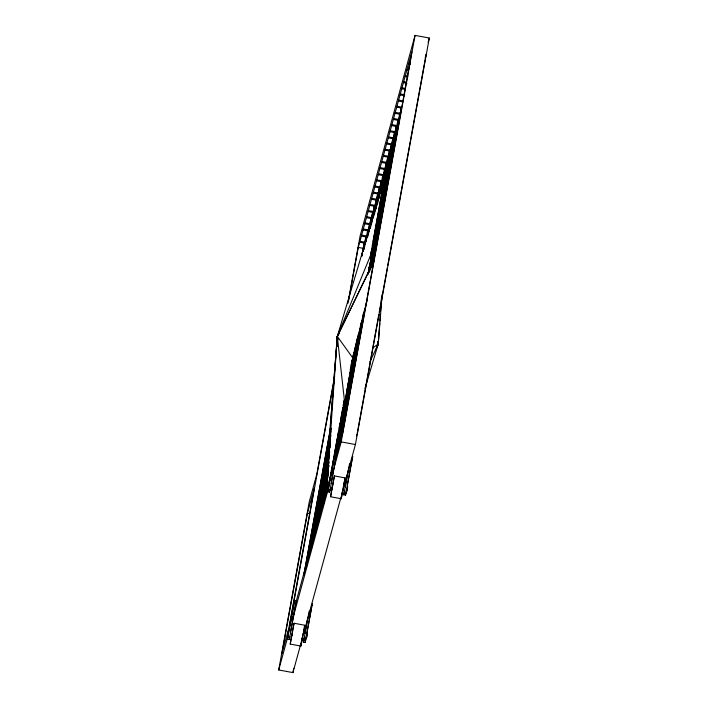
<?xml version="1.0" encoding="UTF-8"?>
<svg xmlns="http://www.w3.org/2000/svg" width="708" height="708" viewBox="0 0 708 708"><rect width="100%" height="100%" fill="white"/><g stroke="black" fill="none" stroke-linecap="round" stroke-linejoin="round"><path stroke-width="1.06" d="M326.353 493.246L337.309 336.433L384.4 178.522L370.337 257.358M364.965 388.506L378.24 343.991L379.7 323.158M379.851 320.963L380.311 314.387M380.541 311.095L380.922 305.617M381.231 301.227L381.462 297.935M330.264 428.057L329.751 432.269L337.309 336.433L372.47 250.667L368.054 274.049M330.432 425.88L337.309 336.433L338.698 333.468M376.152 349.097L378.24 343.991L381.807 298.829M381.975 296.625L382.152 294.422M291.669 636.147L292.041 633.943M292.599 631.173L292.227 633.377M294.077 623.288L290.227 644.085L300.909 646.059L304.759 625.253L294.041 623.235L292.422 631.235M300.909 646.059L301.812 640.28M332.787 483.909L334.406 475.909L345.115 477.927L341.274 498.733L330.592 496.759L332.114 487.529M332.034 488.821L332.406 486.617M334.441 475.962L330.592 496.759M341.274 498.733L342.168 492.954M347.646 486.555L347.274 488.759M374.231 260.066L337.309 336.433L344.734 403.286L345 401.339L335.557 453.288M302.422 637.598L302.351 638.12L303.254 633.324M342.787 490.272L342.707 490.794L343.619 485.998M344.734 403.286L352.646 357.708L367.186 299.935M291.749 634.855L290.227 644.085M301.944 639.483L302.272 637.713M342.309 492.157L342.628 490.387M347.088 489.334L346.716 491.538L347.637 486.546M302.573 637.43L292.944 672.6L278.704 669.972L309.272 501.768L316.821 474.201L334.619 376.267M307.414 513.273L281.934 653.449L288.802 628.385L314.272 488.21L307.414 513.273L309.44 513.654M347.867 303.369L360.124 235.906L415.056 35.4L429.296 38.028L355.425 444.527L344.035 486.086M334.548 377.922L289.492 625.881L292.023 616.624M348.389 301.794L358.266 247.419L411.826 51.923L342.15 435.694M287.368 639.2L294.563 600.526L296.342 600.853L289.661 637.651L289.147 639.528L287.368 639.2L294.563 600.526M289.147 639.528L289.731 636.28M290.714 630.872L293.271 616.801M293.67 614.641L295.829 602.729L332.388 469.298M303.865 574.737L330.344 429.013M361.77 256.092L364.399 242.101L359.947 241.278M303.909 574.958L329.955 431.632M361.832 256.216L364.399 242.101M305.307 569.896L331.079 428.092L329.751 432.269L330.061 431.03M363.266 250.977L366.08 235.959L361.629 235.144M305.405 569.851L331.087 428.535M363.31 251.181L366.08 235.959M306.608 565.878L331.025 431.499M364.16 249.189L367.762 229.826L363.31 229.003M308.732 557.736L330.972 434.916M366.027 241.986L369.443 223.684L364.992 222.861M310.184 552.408L330.317 441.624M367.514 236.95L371.125 217.551L366.673 216.728M310.821 549.381L330.335 442.022M367.576 237.065L371.125 217.551M311.679 547.311L330.255 445.084M368.992 231.923L372.806 211.409L368.355 210.586M312.316 544.266L329.486 449.819M329.875 447.642L330.273 445.474M369.063 232.038L372.806 211.409M313.715 539.222L329.645 451.562M370.302 227.852L374.488 205.267L370.036 204.444M313.812 539.16L329.609 452.208M370.337 228.1L374.488 205.267M315.308 534.062L329.583 455.014M371.815 223.073L376.169 199.134L371.718 198.311M316.706 529L328.928 461.749M373.258 217.798L377.851 192.992L373.399 192.169M317.343 525.973L328.954 462.085M373.328 217.896L377.851 192.992M318.591 521.725L328.07 469.59M328.459 467.422L328.857 465.245M374.541 213.86L379.532 186.85L375.081 186.036M318.635 521.946L328.096 469.908M328.485 467.74L328.884 465.572M375.196 210.71L379.532 186.85M320.68 513.353L328.185 472.032M376.019 208.842L381.214 180.717L376.771 179.894M320.724 513.583L328.22 472.333M376.09 208.94L381.214 180.717M322.122 508.539L327.432 479.325M327.751 478.042L328.211 475.006M377.568 203.922L382.895 174.575L378.453 173.752M292.944 672.6L293.731 668.264M323.618 503.423L327.468 482.688M379.01 198.621L384.577 168.442L380.134 167.619M325.707 495.016L327.485 485.237M380.877 191.47L386.258 162.3L381.816 161.477M325.742 495.299L326.724 489.892M327.123 487.724L327.512 485.564M380.948 191.523L386.258 162.3M381.798 189.505L387.94 156.158L383.497 155.335M381.824 189.833L387.94 156.158M385.179 149.202L389.621 150.025L383.196 184.93L384.4 178.522M331.335 470.776L331.725 468.608M332.716 463.174L333.114 460.996M333.503 458.819L333.902 456.651M334.3 454.474L336.468 442.518M336.866 440.341L337.256 438.172M337.654 435.995L338.645 430.561M339.035 428.384L340.026 422.95M340.424 420.773L341.406 415.339M341.805 413.171L342.787 407.737M343.185 405.56L344.176 400.126M370.842 253.376L371.24 251.207M372.222 245.773L372.62 243.596M373.019 241.419L389.621 150.025M357.735 337.486L330.017 490.325L329.503 492.202L327.724 491.874L334.415 455.076L334.928 453.2L336.707 453.527M327.724 491.874L334.928 453.2M330.167 479.838L332.335 467.891M332.733 466.174L344.707 400.286M350.221 369.965L350.61 367.797M351.009 365.629L351.991 360.213M368.532 269.182L368.93 267.022M370.523 257.774L391.303 143.883L386.86 143.06M346.593 392.559L353.664 353.673M368.125 274.067L370.089 263.27M371.151 257.42L371.505 255.464M371.886 253.411L392.984 137.741L388.542 136.927M335.654 453.235L353.973 352.434M368.337 273.385L392.984 137.741M336.114 453.324L355.699 345.575M369.098 271.854L394.666 131.608L390.223 130.785M336.132 453.74L356.982 338.999M369.08 272.421L394.666 131.608M329.503 492.202L330.096 488.954M331.079 483.546L333.636 469.475M334.229 466.227L336.194 455.403M369.824 270.969L396.347 125.466L391.905 124.643M336.619 454.164L358.443 334.087M370.204 269.35L396.347 125.466M337.751 451.031L360.089 328.149M360.284 327.061L361.071 322.706M370.957 268.314L398.038 119.333L393.586 118.51M311.847 605.694L312.361 603.809L305.157 642.483L303.378 642.156L304.166 637.828M304.953 633.501L307.706 618.35M303.378 642.156L309.21 611.057M339.229 446.031L362.124 320.051M362.319 318.981L363.284 313.635M371.673 267.005L399.719 113.192L395.268 112.368M340.628 440.969L363.85 313.193M372.603 265.013L401.401 107.05L396.949 106.227M340.698 441.04L364.753 308.706M372.612 265.429L401.401 107.05M332.424 473.864L341.185 441.898L415.056 35.4M305.157 642.483L306.537 634.908M306.927 632.748L311.653 606.774M352.212 458.368L352.726 456.483L345.522 495.158L343.743 494.83L344.531 490.502M345.123 487.254L348.071 471.024M343.743 494.83L349.566 463.731M345.522 495.158L346.699 488.67M347.292 485.423L352.009 459.448M357.283 433.013L370.328 361.239M370.726 359.062L378.824 314.467M379.223 312.299L387.329 267.704M387.719 265.535L395.825 220.94M396.223 218.772L426.066 54.551L425.207 57.675M329.176 482.741L344.424 400.224M292.103 634.032L291.678 636.156M303.431 631.456L303.891 629.102M343.796 484.13L344.247 481.776M371.036 257.668L371.47 255.553M371.877 253.535L372.47 250.667M304.272 627.2L304.759 625.253M344.637 479.874L345.079 477.882M332.919 483.998L332.043 488.83M367.762 229.826L367.505 230.764L363.054 229.941M369.443 223.684L369.187 224.622L364.735 223.808M376.169 199.134L375.913 200.072L371.461 199.249M382.895 174.575L382.639 175.513L378.187 174.699M384.577 168.442L384.32 169.38L379.869 168.557M391.303 143.883L391.046 144.821L386.603 143.998M398.038 119.333L397.772 120.272L393.329 119.448M399.719 113.192L399.454 114.13L395.011 113.307M428.128 42.294L429.296 38.028M335.185 459.094L343.044 430.384M278.704 669.972L288.634 633.731M292.714 618.81L328.928 486.653M356.434 436.128L357 434.048M303.741 633.164L341.114 496.742M341.699 494.618L342.867 490.352M369.93 361.779L378.24 343.991L378.231 341.796M376.806 346.973L378.24 343.991L378.001 341.805M373.939 261.013L337.309 336.433L337.353 346.327M339.451 332.601L337.309 336.433L337.61 338.61M377.169 345.911L378.24 343.991L377.948 341.822M339.017 333.636L337.309 336.433L337.973 339.672M377.099 345.858L378.24 343.991L377.798 341.831M338.663 334.698L337.309 336.433L352.646 357.708M376.886 345.734L378.24 343.991L377.674 341.902M372.957 347.832L378.24 343.991M408.72 63.26L410.498 63.587M408.463 64.198L410.242 64.525M407.038 69.402L408.817 69.729M406.781 70.34L408.56 70.667M405.357 75.535L408.029 76.03M405.1 76.482L407.773 76.968M403.675 81.677L406.348 82.172M403.418 82.615L406.976 83.27M401.994 87.819L405.551 88.473M401.737 88.757L405.295 89.412M400.312 93.952L404.764 94.775M400.055 94.89L404.507 95.713M398.631 100.093L403.082 100.917L402.825 101.855L398.374 101.032M396.692 107.173L401.135 107.997M391.648 125.59L396.091 126.405M389.966 131.723L394.409 132.546M388.285 137.865L392.728 138.688M384.922 150.14L389.365 150.963M383.24 156.282L387.683 157.105M381.55 162.415L386.002 163.238M376.506 180.832L380.957 181.655M374.824 186.974L379.276 187.797M373.143 193.107L377.594 193.93M369.78 205.391L374.231 206.214M368.098 211.524L372.55 212.347M366.417 217.666L370.868 218.489M361.372 236.083L365.824 236.906M359.691 242.216L364.142 243.039M358.266 247.419L363.354 248.358M341.185 441.898L355.425 444.527M328.238 489.998L330.017 490.325M344.256 492.954L346.035 493.281M287.882 637.324L289.661 637.651M303.9 640.28L305.679 640.607M287.687 635.226L288.599 630.43L287.687 635.226M306.378 638.678L307.281 633.881L306.378 638.678M328.052 487.9L328.963 483.104L328.052 487.9"/></g></svg>
